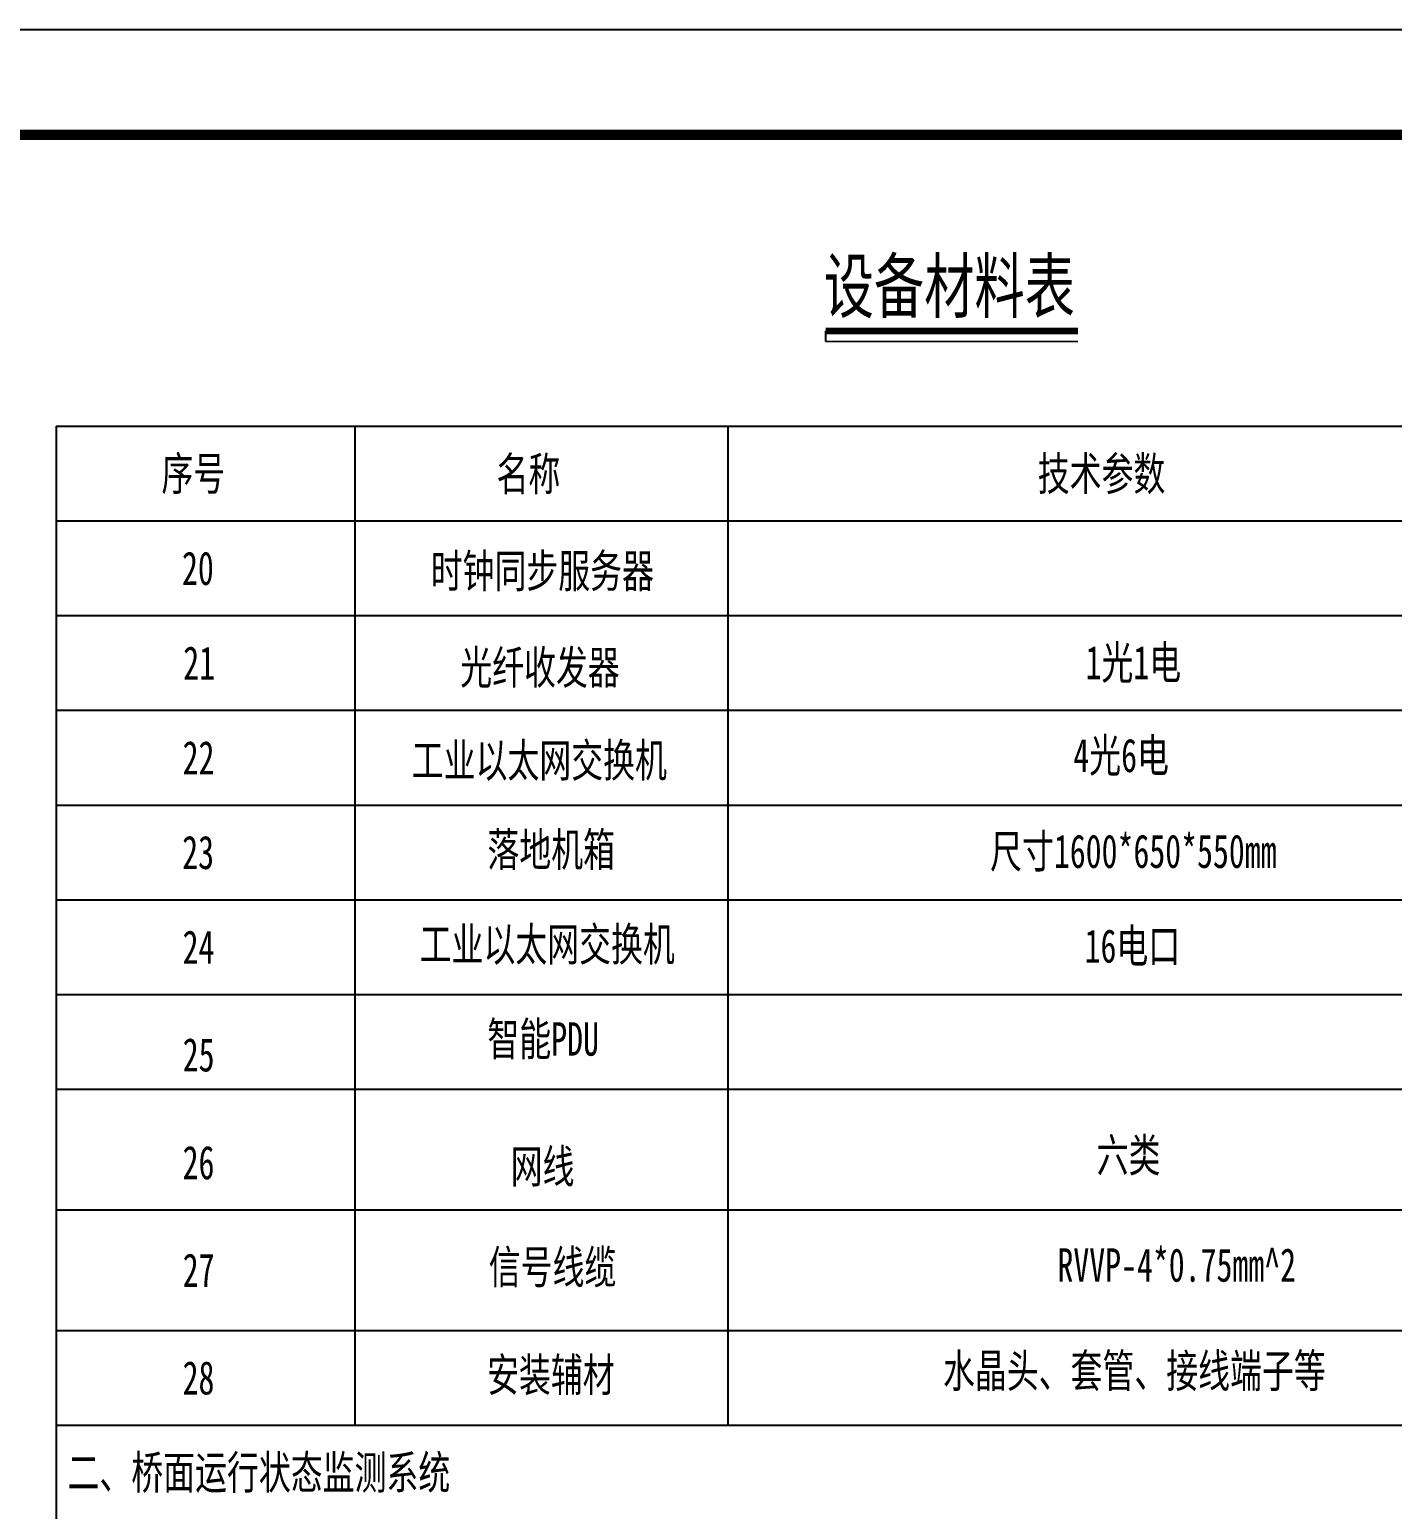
# Model space of a CAD drawing. Header units: millimetres. Extents: x 1621 to 2881, y 1542 to 1880.
# Drawn here: x 2168.8 to 2298.3, y 1739.6 to 1880.3 of the extents above; entities that cross this region are included whole.
import ezdxf

# ---------------------------------------------------------------- set-up
doc = ezdxf.new("R2010")
doc.units = ezdxf.units.MM
doc.styles.add('MtXpl__GB2312', font='', dxfattribs={"width": 0.7})
doc.styles.get('MtXpl__GB2312').set_extended_font_data('仿宋_GB2312')

# ---------------------------------------------------------------- blocks, each defined once
blk = doc.blocks.new('tk')
at = {"color": 7, "true_color": 0xffffff, "flags": 128}
blk.add_lwpolyline([(420, -297), (0, -297), (0, 0), (420, 0)], close=True, dxfattribs=at)
at = {"const_width": 1, "flags": 128}
blk.add_lwpolyline([(410, -10), (25, -10), (25, -287), (410, -287)], close=True, dxfattribs=at)

msp = doc.modelspace()

# ---------------------------------------------------------------- linework, layer by layer
at = {"color": 7}
for p, q in [((2171.32, 1842.58), (2339.79, 1842.58)), ((2199.73, 1842.58), (2199.73, 1747.64)), ((2235.18, 1842.58), (2235.18, 1747.64)), ((2171.32, 1833.58), (2339.79, 1833.58)), ((2171.32, 1833.58), (2339.79, 1833.58)), ((2171.32, 1833.58), (2339.79, 1833.58)), ((2171.32, 1824.58), (2339.79, 1824.58)), ((2171.32, 1815.58), (2339.79, 1815.58)), ((2171.32, 1806.58), (2339.79, 1806.58)), ((2171.32, 1797.58), (2339.79, 1797.58)), ((2171.32, 1788.58), (2339.79, 1788.58)), ((2171.32, 1779.58), (2339.79, 1779.58)), ((2171.32, 1768.11), (2339.79, 1768.11)), ((2171.32, 1756.64), (2339.79, 1756.64)), ((2171.32, 1747.64), (2339.79, 1747.64))]:
    msp.add_line(p, q, dxfattribs=at)
for points, const_width in [([(2244.46, 1851.63), (2268.47, 1851.63)], 0.65), ([(2244.46, 1850.63), (2268.47, 1850.63)], 0.15)]:
    msp.add_lwpolyline(points, dxfattribs=dict(const_width=const_width))
for points in [[(2244.46, 1851.63), (2244.46, 1850.63)], [(2171.32, 1842.58), (2171.32, 1657.49)]]:
    msp.add_lwpolyline(points)

# ---------------------------------------------------------------- block references
msp.add_blockref('tk', (2041.18, 1880.27))

# ---------------------------------------------------------------- texts
at = {"color": 7, "style": 'MtXpl__GB2312', "width": 0.7}
for s, height, p in [('设备材料表', 5, (2244.29, 1853.41)), ('序号', 3.175, (2181.34, 1836.49)), ('名称', 3.175, (2213.19, 1836.46)), ('技术参数', 3.175, (2264.63, 1836.48)), ('20', 3.175, (2183.29, 1827.49)), ('时钟同步服务器', 3.175, (2206.93, 1827.24)), ('21', 3.175, (2183.41, 1818.49)), ('工业以太网交换机', 3.175, (2205.13, 1809.24)), ('4光6电', 3.175, (2268.01, 1809.71)), ('22', 3.175, (2183.35, 1809.49)), ('落地机箱', 3.175, (2212.32, 1800.76)), ('尺寸1600*650*550mm', 3.175, (2260.1, 1800.6)), ('23', 3.175, (2183.31, 1800.49)), ('24', 3.175, (2183.35, 1791.49)), ('工业以太网交换机 ', 3.175, (2205.88, 1791.76)), ('16电口 ', 3.175, (2269.08, 1791.6)), ('智能PDU ', 3.175, (2212.32, 1782.76)), ('25', 3.175, (2183.36, 1781.26)), ('六类', 3.175, (2270.23, 1771.72)), ('26', 3.175, (2183.35, 1771.02)), ('网线', 3.175, (2214.53, 1770.66)), ('27', 3.175, (2183.36, 1760.79)), ('信号线缆', 3.175, (2212.45, 1761.09)), ('RVVP-4*0.75mm^ 2', 3.175, (2266.5, 1761.28)), ('28', 3.175, (2183.35, 1750.56)), ('安装辅材', 3.175, (2212.29, 1750.85)), ('水晶头、套管、接线端子等', 3.175, (2255.62, 1751.23)), ('二、桥面运行状态监测系统', 3.175, (2172.41, 1741.57))]:
    msp.add_text(s, height=height, dxfattribs=at).set_placement(p)
at = {"color": 2, "style": 'MtXpl__GB2312', "width": 0.7}
for s, p in [('光纤收发器', (2209.74, 1818.07)), ('1光1电', (2269.17, 1818.53))]:
    msp.add_text(s, height=3.175, dxfattribs=at).set_placement(p)

doc.saveas('drawing.dxf')
